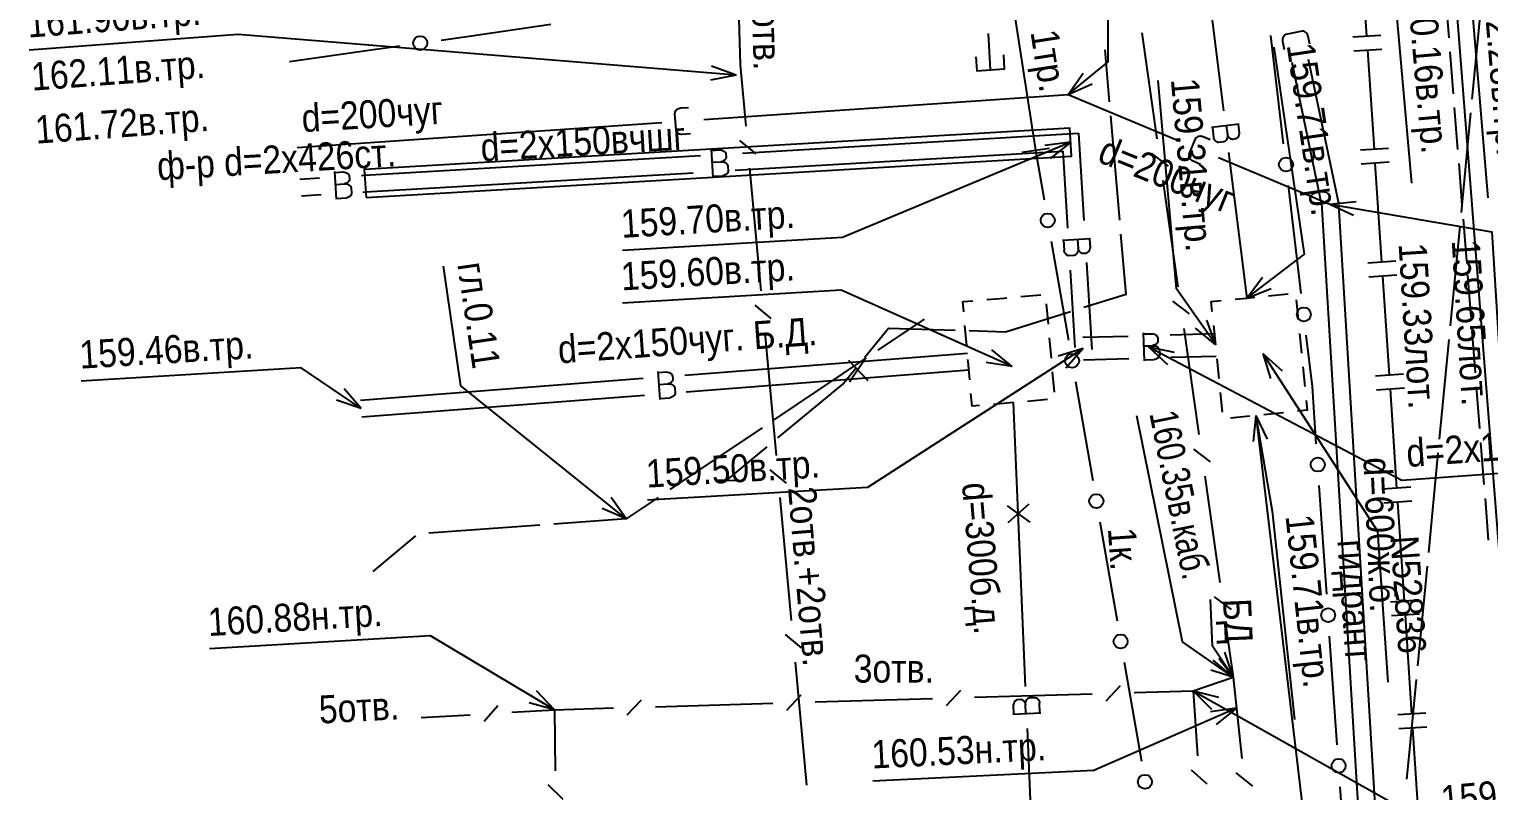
# Model space of a CAD drawing. Header units: metres. Extents: x -3947 to -3704, y 4976 to 6609.
# Drawn here: x -3883.6 to -3831.5, y 5656.3 to 5683.5 of the extents above; entities that cross this region are included whole.
import ezdxf
from ezdxf.enums import TextEntityAlignment as Align

# ---------------------------------------------------------------- set-up
doc = ezdxf.new("R2010")
doc.units = ezdxf.units.M
doc.header["$MEASUREMENT"] = 0
for name, color, linetype, lineweight in [('Водопровод', 7, 'Continuous', 25), ('Водосток', 7, 'Continuous', 25), ('Газопровод', 7, 'Continuous', 25), ('Кабели', 7, 'Continuous', 25), ('Кабель связи', 7, 'Continuous', 25), ('Кабель электрический', 7, 'Continuous', 25), ('Канализация самотёчная', 7, 'Continuous', 25), ('Подземные коммуникации', 7, 'Continuous', 25)]:
    doc.layers.add(name, color=color, linetype=linetype, lineweight=lineweight)
doc.styles.add('Style-RUSSIAN_1251', font='RUSSIAN_1251.shx')
doc.styles.add('Style-RUSSIAN_1251 I 0.00000', font='RUSSIAN_1251.shx')

msp = doc.modelspace()

# ---------------------------------------------------------------- linework, layer by layer
at = {"layer": 'Водопровод', "linetype": 'Continuous'}
for p, q in [((-3841.625, 5685.747), (-3840.978, 5680.544)), ((-3849.287, 5682.006), (-3849.363, 5683.301)), ((-3840.418, 5680.067), (-3841.407, 5679.944)), ((-3858.14, 5679.032), (-3846.149, 5679.737)), ((-3846.149, 5679.737), (-3845.959, 5676.623)), ((-3841.375, 5679.948), (-3841.33, 5679.589)), ((-3840.878, 5680.01), (-3840.838, 5679.691)), ((-3859.258, 5679.164), (-3859.199, 5678.168)), ((-3858.404, 5678.415), (-3846.711, 5679.103)), ((-3846.43, 5679.42), (-3847.357, 5679.303)), ((-3846.43, 5679.42), (-3847.164, 5678.842)), ((-3846.711, 5679.103), (-3846.544, 5676.344)), ((-3840.793, 5679.055), (-3840.146, 5673.852)), ((-3871.629, 5678.239), (-3859.638, 5678.944)), ((-3859.231, 5678.701), (-3858.91, 5678.719)), ((-3873.936, 5678.103), (-3873.238, 5678.144)), ((-3872.699, 5678.373), (-3872.641, 5677.378)), ((-3871.74, 5678.232), (-3871.629, 5678.239)), ((-3871.594, 5677.64), (-3859.901, 5678.327)), ((-3859.201, 5678.201), (-3858.84, 5678.222)), ((-3873.883, 5677.505), (-3873.184, 5677.546)), ((-3872.672, 5677.91), (-3872.351, 5677.929)), ((-3872.643, 5677.41), (-3872.281, 5677.431)), ((-3871.687, 5677.634), (-3871.594, 5677.64)), ((-3845.722, 5675.973), (-3846.718, 5675.913)), ((-3846.685, 5675.914), (-3846.663, 5675.553)), ((-3846.185, 5675.945), (-3846.166, 5675.624)), ((-3846.453, 5674.847), (-3846.285, 5672.088)), ((-3845.868, 5675.126), (-3845.679, 5672.012)), ((-3840.146, 5673.852), (-3839.58, 5674.595)), ((-3848.206, 5673.905), (-3847.49, 5673.968)), ((-3840.146, 5673.852), (-3839.278, 5674.196)), ((-3839.367, 5673.931), (-3838.666, 5674.002)), ((-3838.387, 5673.786), (-3838.316, 5673.085)), ((-3850.278, 5673.723), (-3849.92, 5673.755)), ((-3850.247, 5673.365), (-3850.278, 5673.723)), ((-3847.301, 5673.642), (-3847.239, 5672.925)), ((-3841.412, 5673.723), (-3841.062, 5673.759)), ((-3841.376, 5673.373), (-3841.412, 5673.723)), ((-3850.14, 5672.15), (-3850.203, 5672.867)), ((-3841.255, 5672.18), (-3841.976, 5672.774)), ((-3841.255, 5672.18), (-3841.566, 5673.061)), ((-3847.195, 5672.427), (-3847.132, 5671.71)), ((-3845.993, 5672.45), (-3844.379, 5672.494)), ((-3843.84, 5672.607), (-3843.813, 5671.609)), ((-3842.88, 5672.535), (-3841.266, 5672.58)), ((-3838.265, 5672.588), (-3838.194, 5671.888)), ((-3860.195, 5671.102), (-3850.114, 5671.884)), ((-3848.52, 5671.412), (-3849.24, 5672.007)), ((-3845.982, 5672.05), (-3846.874, 5671.773)), ((-3845.982, 5672.05), (-3846.604, 5671.353)), ((-3845.971, 5671.65), (-3844.357, 5671.695)), ((-3843.827, 5672.143), (-3843.506, 5672.151)), ((-3843.651, 5672.114), (-3842.971, 5671.473)), ((-3843.651, 5672.114), (-3842.738, 5671.916)), ((-3842.858, 5671.736), (-3841.244, 5671.78)), ((-3839.576, 5671.876), (-3839.299, 5670.984)), ((-3839.576, 5671.876), (-3838.878, 5671.254)), ((-3861.165, 5671.224), (-3861.088, 5670.23)), ((-3860.148, 5670.504), (-3850.067, 5671.286)), ((-3854.361, 5671.629), (-3853.675, 5670.901)), ((-3853.763, 5671.677), (-3854.323, 5670.848)), ((-3848.52, 5671.412), (-3849.444, 5671.55)), ((-3847.088, 5671.212), (-3847.025, 5670.495)), ((-3843.814, 5671.642), (-3843.452, 5671.652)), ((-3841.132, 5670.978), (-3841.204, 5671.678)), ((-3838.143, 5671.39), (-3838.072, 5670.69)), ((-3871.773, 5670.203), (-3861.691, 5670.986)), ((-3861.129, 5670.762), (-3860.809, 5670.786)), ((-3871.748, 5669.904), (-3872.634, 5670.2)), ((-3871.748, 5669.904), (-3872.354, 5670.614)), ((-3871.723, 5669.605), (-3861.643, 5670.387)), ((-3861.091, 5670.262), (-3860.729, 5670.29)), ((-3847.253, 5670.224), (-3847.969, 5670.161)), ((-3841.011, 5669.78), (-3841.082, 5670.481)), ((-3848.037, 5659.973), (-3848.477, 5670.117)), ((-3840.031, 5669.635), (-3840.731, 5669.564)), ((-3839.819, 5669.656), (-3839.914, 5668.727)), ((-3839.819, 5669.656), (-3839.421, 5668.811)), ((-3839.819, 5669.656), (-3836.076, 5638.144)), ((-3838.833, 5669.757), (-3839.534, 5669.685)), ((-3848.665, 5665.836), (-3847.914, 5666.497)), ((-3848.693, 5666.435), (-3847.884, 5665.848)), ((-3848.028, 5659.014), (-3848.042, 5659.335)), ((-3847.528, 5659.036), (-3847.544, 5659.398)), ((-3848.492, 5658.994), (-3847.495, 5659.037)), ((-3847.531, 5648.331), (-3847.971, 5658.475))]:
    msp.add_line(p, q, dxfattribs=at)
at = {"layer": 'Водопровод', "linetype": 'Continuous', "flags": 128}
for points in [[(-3837.601, 5686.075), (-3834.917, 5685.348), (-3834.263, 5677.951)], [(-3840.146, 5673.852), (-3838.081, 5675.416), (-3839.171, 5682.819)], [(-3849.819, 5682.472), (-3849.785, 5681.973), (-3848.788, 5682.04), (-3848.821, 5682.538)], [(-3841.255, 5672.18), (-3842.653, 5674.176), (-3843.305, 5681.623)], [(-3840.454, 5680.063), (-3840.415, 5679.746), (-3840.416, 5679.716), (-3840.429, 5679.664), (-3840.451, 5679.614), (-3840.463, 5679.594), (-3840.48, 5679.575), (-3840.502, 5679.557), (-3840.53, 5679.54), (-3840.544, 5679.535), (-3840.659, 5679.52), (-3840.682, 5679.523), (-3840.713, 5679.532), (-3840.736, 5679.545), (-3840.758, 5679.559), (-3840.782, 5679.584), (-3840.805, 5679.617), (-3840.822, 5679.647), (-3840.838, 5679.691), (-3840.837, 5679.652), (-3840.837, 5679.619), (-3840.846, 5679.569), (-3840.859, 5679.537), (-3840.874, 5679.507), (-3840.902, 5679.473), (-3840.934, 5679.448), (-3840.965, 5679.435), (-3841.154, 5679.412), (-3841.173, 5679.413), (-3841.2, 5679.421), (-3841.232, 5679.438), (-3841.264, 5679.466), (-3841.286, 5679.491), (-3841.312, 5679.535), (-3841.325, 5679.562), (-3841.33, 5679.589)], [(-3871.573, 5677.441), (-3846.401, 5678.921), (-3846.459, 5679.919), (-3871.65, 5678.438), (-3871.573, 5677.441)], [(-3846.43, 5679.42), (-3854.573, 5676.012), (-3862.425, 5675.55)], [(-3859.256, 5679.127), (-3858.937, 5679.146), (-3858.907, 5679.142), (-3858.856, 5679.127), (-3858.808, 5679.101), (-3858.788, 5679.088), (-3858.77, 5679.07), (-3858.754, 5679.047), (-3858.739, 5679.017), (-3858.734, 5679.003), (-3858.728, 5678.887), (-3858.732, 5678.865), (-3858.743, 5678.834), (-3858.757, 5678.813), (-3858.772, 5678.791), (-3858.799, 5678.769), (-3858.834, 5678.748), (-3858.864, 5678.733), (-3858.91, 5678.719), (-3858.871, 5678.718), (-3858.837, 5678.716), (-3858.788, 5678.704), (-3858.757, 5678.689), (-3858.728, 5678.672), (-3858.696, 5678.642), (-3858.674, 5678.608), (-3858.663, 5678.577), (-3858.651, 5678.387), (-3858.654, 5678.368), (-3858.664, 5678.341), (-3858.682, 5678.31), (-3858.713, 5678.28), (-3858.739, 5678.26), (-3858.785, 5678.237), (-3858.812, 5678.226), (-3858.84, 5678.222)], [(-3872.697, 5678.337), (-3872.379, 5678.356), (-3872.349, 5678.352), (-3872.297, 5678.336), (-3872.249, 5678.311), (-3872.23, 5678.297), (-3872.212, 5678.279), (-3872.195, 5678.256), (-3872.181, 5678.227), (-3872.176, 5678.212), (-3872.169, 5678.097), (-3872.173, 5678.074), (-3872.185, 5678.043), (-3872.198, 5678.022), (-3872.214, 5678.001), (-3872.241, 5677.978), (-3872.275, 5677.958), (-3872.306, 5677.943), (-3872.351, 5677.929), (-3872.313, 5677.927), (-3872.279, 5677.926), (-3872.229, 5677.914), (-3872.199, 5677.899), (-3872.17, 5677.882), (-3872.138, 5677.852), (-3872.115, 5677.818), (-3872.104, 5677.786), (-3872.093, 5677.596), (-3872.096, 5677.577), (-3872.105, 5677.551), (-3872.124, 5677.52), (-3872.154, 5677.49), (-3872.181, 5677.469), (-3872.226, 5677.446), (-3872.254, 5677.435), (-3872.281, 5677.431)], [(-3845.759, 5675.971), (-3845.739, 5675.653), (-3845.743, 5675.622), (-3845.759, 5675.571), (-3845.784, 5675.523), (-3845.798, 5675.503), (-3845.815, 5675.485), (-3845.839, 5675.469), (-3845.868, 5675.454), (-3845.882, 5675.449), (-3845.998, 5675.442), (-3846.021, 5675.447), (-3846.051, 5675.458), (-3846.073, 5675.471), (-3846.094, 5675.487), (-3846.116, 5675.514), (-3846.137, 5675.548), (-3846.152, 5675.579), (-3846.166, 5675.624), (-3846.167, 5675.585), (-3846.169, 5675.552), (-3846.181, 5675.502), (-3846.196, 5675.471), (-3846.213, 5675.442), (-3846.243, 5675.411), (-3846.277, 5675.388), (-3846.308, 5675.377), (-3846.498, 5675.365), (-3846.517, 5675.368), (-3846.544, 5675.377), (-3846.575, 5675.396), (-3846.605, 5675.426), (-3846.625, 5675.453), (-3846.648, 5675.498), (-3846.659, 5675.526), (-3846.663, 5675.553)], [(-3848.52, 5671.412), (-3854.625, 5674.134), (-3862.427, 5673.675)], [(-3849.421, 5673.798), (-3848.805, 5673.852), (-3848.705, 5673.861)], [(-3840.564, 5673.809), (-3840.146, 5673.852), (-3839.864, 5673.881)], [(-3841.254, 5672.176), (-3841.255, 5672.18), (-3841.325, 5672.876)], [(-3843.839, 5672.57), (-3843.52, 5672.579), (-3843.49, 5672.574), (-3843.44, 5672.557), (-3843.392, 5672.53), (-3843.373, 5672.515), (-3843.356, 5672.497), (-3843.34, 5672.473), (-3843.326, 5672.444), (-3843.322, 5672.429), (-3843.319, 5672.313), (-3843.324, 5672.291), (-3843.336, 5672.261), (-3843.351, 5672.24), (-3843.367, 5672.219), (-3843.394, 5672.197), (-3843.429, 5672.178), (-3843.46, 5672.164), (-3843.506, 5672.151), (-3843.468, 5672.149), (-3843.434, 5672.146), (-3843.385, 5672.132), (-3843.355, 5672.116), (-3843.326, 5672.098), (-3843.295, 5672.067), (-3843.274, 5672.033), (-3843.264, 5672.001), (-3843.258, 5671.811), (-3843.262, 5671.792), (-3843.272, 5671.766), (-3843.292, 5671.735), (-3843.323, 5671.706), (-3843.35, 5671.687), (-3843.396, 5671.665), (-3843.424, 5671.655), (-3843.452, 5671.652)], [(-3845.982, 5672.05), (-3853.687, 5667.091), (-3861.531, 5666.63)], [(-3843.651, 5672.114), (-3834.608, 5667.35), (-3826.159, 5667.959)], [(-3839.576, 5671.876), (-3835.485, 5665.521), (-3835.113, 5660.126)], [(-3871.748, 5669.904), (-3873.898, 5671.354), (-3881.749, 5670.879)], [(-3861.162, 5671.188), (-3860.845, 5671.213), (-3860.814, 5671.209), (-3860.763, 5671.195), (-3860.714, 5671.17), (-3860.694, 5671.157), (-3860.676, 5671.139), (-3860.659, 5671.116), (-3860.644, 5671.088), (-3860.639, 5671.073), (-3860.63, 5670.958), (-3860.634, 5670.935), (-3860.645, 5670.904), (-3860.658, 5670.882), (-3860.673, 5670.861), (-3860.699, 5670.838), (-3860.733, 5670.817), (-3860.764, 5670.801), (-3860.809, 5670.786), (-3860.77, 5670.786), (-3860.736, 5670.785), (-3860.687, 5670.773), (-3860.656, 5670.759), (-3860.626, 5670.743), (-3860.594, 5670.713), (-3860.571, 5670.679), (-3860.559, 5670.649), (-3860.545, 5670.459), (-3860.547, 5670.44), (-3860.556, 5670.413), (-3860.574, 5670.381), (-3860.604, 5670.351), (-3860.63, 5670.33), (-3860.675, 5670.306), (-3860.702, 5670.295), (-3860.729, 5670.29)], [(-3850.033, 5670.935), (-3850.09, 5671.585), (-3850.096, 5671.652)], [(-3849.682, 5670.011), (-3849.95, 5669.987), (-3849.99, 5670.437)], [(-3838.022, 5670.193), (-3837.986, 5669.843), (-3838.336, 5669.807)], [(-3848.468, 5670.118), (-3848.477, 5670.117), (-3849.184, 5670.055)], [(-3839.819, 5669.656), (-3839.236, 5666.24), (-3838.446, 5658.8)], [(-3848.455, 5658.996), (-3848.469, 5659.314), (-3848.465, 5659.344), (-3848.448, 5659.396), (-3848.422, 5659.443), (-3848.408, 5659.463), (-3848.39, 5659.48), (-3848.367, 5659.496), (-3848.338, 5659.511), (-3848.323, 5659.515), (-3848.207, 5659.52), (-3848.184, 5659.515), (-3848.154, 5659.504), (-3848.133, 5659.49), (-3848.112, 5659.474), (-3848.09, 5659.447), (-3848.07, 5659.412), (-3848.055, 5659.381), (-3848.042, 5659.335), (-3848.04, 5659.374), (-3848.038, 5659.408), (-3848.025, 5659.457), (-3848.009, 5659.488), (-3847.992, 5659.516), (-3847.962, 5659.548), (-3847.927, 5659.57), (-3847.896, 5659.58), (-3847.705, 5659.589), (-3847.687, 5659.586), (-3847.66, 5659.576), (-3847.629, 5659.556), (-3847.6, 5659.526), (-3847.58, 5659.499), (-3847.558, 5659.453), (-3847.547, 5659.425), (-3847.544, 5659.398)]]:
    msp.add_lwpolyline(points, dxfattribs=at)
at = {"layer": 'Водосток', "linetype": 'Continuous'}
for p, q in [((-3838.54, 5682.273), (-3837.477, 5677.183)), ((-3837.95, 5682.384), (-3836.876, 5677.239)), ((-3846.516, 5681.121), (-3845.979, 5681.885)), ((-3859.528, 5680.225), (-3846.516, 5681.121)), ((-3846.516, 5681.121), (-3845.662, 5681.499)), ((-3846.516, 5681.121), (-3842.538, 5679.456)), ((-3874.037, 5679.227), (-3861.025, 5680.122)), ((-3841.155, 5678.877), (-3837.177, 5677.211)), ((-3837.479, 5677.239), (-3836.144, 5655.169)), ((-3837.177, 5677.211), (-3836.247, 5677.306)), ((-3837.177, 5677.211), (-3836.332, 5676.813)), ((-3836.874, 5677.183), (-3835.543, 5655.169))]:
    msp.add_line(p, q, dxfattribs=at)
at = {"layer": 'Водосток', "linetype": 'Continuous', "flags": 128}
for points in [[(-3846.516, 5681.121), (-3845.087, 5682.295), (-3845.096, 5689.764)], [(-3837.898, 5682.923), (-3837.954, 5683.194), (-3837.964, 5683.232), (-3837.977, 5683.26), (-3837.997, 5683.298), (-3838.022, 5683.33), (-3838.048, 5683.353), (-3838.083, 5683.371), (-3838.118, 5683.385), (-3838.147, 5683.386), (-3838.174, 5683.385), (-3838.747, 5683.266), (-3838.771, 5683.256), (-3838.79, 5683.245), (-3838.812, 5683.226), (-3838.826, 5683.207), (-3838.844, 5683.18), (-3838.859, 5683.151), (-3838.866, 5683.116), (-3838.872, 5683.068), (-3838.869, 5683.031), (-3838.806, 5682.728)], [(-3860.069, 5680.651), (-3860.346, 5680.631), (-3860.385, 5680.626), (-3860.414, 5680.618), (-3860.455, 5680.603), (-3860.49, 5680.582), (-3860.516, 5680.56), (-3860.539, 5680.528), (-3860.558, 5680.495), (-3860.562, 5680.467), (-3860.565, 5680.439), (-3860.525, 5679.856), (-3860.519, 5679.831), (-3860.51, 5679.811), (-3860.495, 5679.786), (-3860.478, 5679.769), (-3860.453, 5679.748), (-3860.427, 5679.729), (-3860.394, 5679.718), (-3860.347, 5679.705), (-3860.31, 5679.703), (-3860.001, 5679.724)], [(-3841.448, 5679.499), (-3841.704, 5679.606), (-3841.74, 5679.619), (-3841.771, 5679.624), (-3841.813, 5679.63), (-3841.854, 5679.627), (-3841.887, 5679.619), (-3841.922, 5679.601), (-3841.954, 5679.579), (-3841.971, 5679.557), (-3841.986, 5679.533), (-3842.211, 5678.993), (-3842.217, 5678.968), (-3842.219, 5678.947), (-3842.216, 5678.918), (-3842.208, 5678.895), (-3842.196, 5678.865), (-3842.18, 5678.836), (-3842.156, 5678.811), (-3842.12, 5678.778), (-3842.088, 5678.76), (-3841.802, 5678.64)], [(-3837.177, 5677.211), (-3831.399, 5676.221), (-3830.939, 5668.758)]]:
    msp.add_lwpolyline(points, dxfattribs=at)
at = {"layer": 'Газопровод', "linetype": 'Continuous'}
for p, q in [((-3835.361, 5683.234), (-3836.359, 5683.168)), ((-3835.328, 5682.735), (-3836.326, 5682.669)), ((-3835.592, 5679.166), (-3835.827, 5682.702)), ((-3835.093, 5679.199), (-3836.091, 5679.133)), ((-3835.06, 5678.701), (-3836.058, 5678.634)), ((-3835.324, 5675.132), (-3835.559, 5678.667)), ((-3834.825, 5675.165), (-3835.823, 5675.099)), ((-3834.792, 5674.666), (-3835.789, 5674.6)), ((-3835.056, 5671.097), (-3835.291, 5674.633)), ((-3834.557, 5671.13), (-3835.554, 5671.064)), ((-3834.523, 5670.631), (-3835.521, 5670.565)), ((-3834.787, 5667.062), (-3835.022, 5670.598)), ((-3834.288, 5667.096), (-3835.286, 5667.029)), ((-3834.255, 5666.597), (-3835.253, 5666.53)), ((-3834.519, 5663.028), (-3834.754, 5666.564)), ((-3834.02, 5663.061), (-3835.018, 5662.995)), ((-3833.987, 5662.562), (-3834.985, 5662.496)), ((-3834.251, 5658.993), (-3834.486, 5662.529)), ((-3833.752, 5659.026), (-3834.75, 5658.96)), ((-3833.719, 5658.527), (-3834.717, 5658.461)), ((-3833.983, 5654.959), (-3834.218, 5658.494))]:
    msp.add_line(p, q, dxfattribs=at)
at = {"layer": 'Газопровод', "linetype": 'Continuous', "flags": 128}
for points in [[(-3835.86, 5683.201), (-3836.07, 5686.36), (-3836.1, 5686.736)], [(-3836.07, 5686.36), (-3832.194, 5685.274), (-3831.548, 5677.435)]]:
    msp.add_lwpolyline(points, dxfattribs=at)
at = {"layer": 'Кабели', "linetype": 'Continuous'}
for p, q in [((-3838.834, 5679.365), (-3839.293, 5683.229)), ((-3845.044, 5680.855), (-3845.204, 5682.715)), ((-3844.679, 5676.638), (-3845.001, 5680.357)), ((-3848.179, 5679.057), (-3847.191, 5679.209)), ((-3847.685, 5679.133), (-3847.379, 5677.366)), ((-3838.199, 5674.012), (-3838.658, 5677.876)), ((-3847.123, 5675.888), (-3846.511, 5672.353)), ((-3851.665, 5673.096), (-3853.313, 5671.99)), ((-3853.728, 5671.712), (-3857.024, 5669.5)), ((-3846.255, 5670.875), (-3845.643, 5667.34)), ((-3857.439, 5669.221), (-3860.735, 5667.01)), ((-3858.703, 5667.343), (-3857.266, 5668.535)), ((-3859.078, 5667.354), (-3858.329, 5667.333)), ((-3837.292, 5663.272), (-3837.56, 5667.154)), ((-3862.29, 5665.966), (-3862.834, 5666.725)), ((-3862.29, 5665.966), (-3863.148, 5666.336)), ((-3865.378, 5665.74), (-3869.337, 5665.449)), ((-3845.387, 5665.862), (-3844.775, 5662.327)), ((-3869.815, 5665.362), (-3871.336, 5664.087)), ((-3836.92, 5657.895), (-3837.188, 5661.776)), ((-3844.52, 5660.849), (-3843.908, 5657.314))]:
    msp.add_line(p, q, dxfattribs=at)
at = {"layer": 'Кабели', "linetype": 'Continuous', "flags": 128}
for points in [[(-3848.561, 5684.834), (-3847.685, 5679.133)], [(-3868.901, 5683.066), (-3867.892, 5683.208), (-3864.98, 5683.64)], [(-3874.311, 5682.304), (-3871.972, 5682.633), (-3870.386, 5682.856)], [(-3845.958, 5673.522), (-3844.451, 5673.993), (-3844.636, 5676.139)], [(-3862.29, 5665.966), (-3868.189, 5670.715), (-3868.817, 5674.989)], [(-3850.058, 5672.687), (-3848.759, 5672.647), (-3846.436, 5673.373)], [(-3853.792, 5671.724), (-3852.935, 5672.774), (-3850.557, 5672.702)], [(-3837.664, 5668.65), (-3837.805, 5670.694), (-3838.022, 5672.523)], [(-3856.882, 5668.854), (-3854.573, 5670.768), (-3854.108, 5671.337)], [(-3861.15, 5666.731), (-3862.29, 5665.966), (-3864.879, 5665.776)], [(-3836.548, 5652.517), (-3836.699, 5654.705), (-3836.816, 5656.398)]]:
    msp.add_lwpolyline(points, dxfattribs=at)
at = {"layer": 'Кабели', "linetype": 'Continuous'}
for centre in [(-3869.644, 5682.961), (-3838.746, 5678.621), (-3847.251, 5676.627), (-3838.111, 5673.268), (-3846.383, 5671.614), (-3837.612, 5667.902), (-3845.515, 5666.601), (-3837.24, 5662.524), (-3844.648, 5661.588), (-3836.868, 5657.147), (-3843.78, 5656.575)]:
    msp.add_circle(centre, 0.25, dxfattribs=at)
at = {"layer": 'Кабель связи', "linetype": 'Continuous'}
for p, q in [((-3858.31, 5685.193), (-3858.229, 5682.183)), ((-3843.892, 5683.329), (-3843.354, 5679.534)), ((-3858.367, 5681.815), (-3859.244, 5682.138)), ((-3858.229, 5682.183), (-3858.027, 5679.988)), ((-3858.367, 5681.815), (-3859.284, 5681.639)), ((-3858.247, 5679.481), (-3857.67, 5679.002)), ((-3843.549, 5679.017), (-3842.949, 5678.566)), ((-3857.89, 5678.495), (-3857.487, 5674.106)), ((-3843.144, 5678.049), (-3842.606, 5674.254)), ((-3857.706, 5673.598), (-3857.13, 5673.119)), ((-3842.801, 5673.737), (-3842.202, 5673.286)), ((-3842.396, 5672.769), (-3841.859, 5668.974)), ((-3857.349, 5672.612), (-3856.946, 5668.223)), ((-3842.053, 5668.457), (-3841.454, 5668.007)), ((-3857.165, 5667.715), (-3856.589, 5667.236)), ((-3841.648, 5667.489), (-3841.111, 5663.695)), ((-3856.808, 5666.729), (-3856.405, 5662.34)), ((-3841.305, 5663.177), (-3840.706, 5662.727)), ((-3856.624, 5661.833), (-3856.048, 5661.353)), ((-3840.901, 5662.209), (-3840.632, 5660.312)), ((-3856.268, 5660.846), (-3855.864, 5656.457)), ((-3840.632, 5660.312), (-3841.145, 5660.975)), ((-3842.063, 5659.823), (-3840.632, 5660.312)), ((-3840.632, 5660.312), (-3841.431, 5660.564)), ((-3840.632, 5660.312), (-3840.319, 5657.4)), ((-3864.85, 5659.149), (-3865.495, 5659.825)), ((-3850.865, 5659.298), (-3850.351, 5659.843)), ((-3849.858, 5659.592), (-3845.661, 5659.717)), ((-3845.168, 5659.466), (-3844.654, 5660.011)), ((-3844.162, 5659.761), (-3842.063, 5659.823)), ((-3842.063, 5659.823), (-3841.401, 5659.164)), ((-3842.063, 5659.823), (-3841.156, 5659.599)), ((-3842.063, 5659.823), (-3841.904, 5657.498)), ((-3867.367, 5658.734), (-3866.869, 5659.294)), ((-3864.85, 5659.149), (-3865.751, 5659.395)), ((-3864.85, 5659.149), (-3862.751, 5659.211)), ((-3862.259, 5658.961), (-3861.745, 5659.506)), ((-3861.252, 5659.255), (-3857.055, 5659.38)), ((-3856.562, 5659.129), (-3856.048, 5659.674)), ((-3855.555, 5659.424), (-3851.358, 5659.548)), ((-3840.513, 5659.207), (-3841.438, 5659.075)), ((-3840.513, 5659.207), (-3841.238, 5658.617)), ((-3869.614, 5658.865), (-3867.867, 5658.969)), ((-3866.369, 5659.058), (-3864.85, 5659.149)), ((-3864.85, 5659.149), (-3864.83, 5656.968)), ((-3842.135, 5656.996), (-3841.57, 5656.503)), ((-3840.531, 5656.889), (-3839.947, 5656.419)), ((-3865.09, 5656.48), (-3864.555, 5655.955))]:
    msp.add_line(p, q, dxfattribs=at)
at = {"layer": 'Кабель связи', "linetype": 'Continuous', "flags": 128}
for points in [[(-3858.367, 5681.815), (-3876.138, 5683.262), (-3883.599, 5682.704)], [(-3840.632, 5660.312), (-3842.444, 5661.575), (-3844.067, 5669.639)], [(-3864.85, 5659.149), (-3869.283, 5661.791), (-3877.169, 5661.328)], [(-3842.063, 5659.823), (-3833.344, 5654.913), (-3825.902, 5655.614)], [(-3840.513, 5659.207), (-3845.604, 5656.98), (-3853.495, 5656.598)]]:
    msp.add_lwpolyline(points, dxfattribs=at)
at = {"layer": 'Кабель электрический', "linetype": 'Continuous'}
for p, q in [((-3832.158, 5680.463), (-3832.498, 5676.912)), ((-3832.546, 5676.415), (-3832.886, 5672.864)), ((-3832.934, 5672.367), (-3833.274, 5668.817)), ((-3833.322, 5668.319), (-3833.662, 5664.769)), ((-3833.71, 5664.271), (-3834.05, 5660.721))]:
    msp.add_line(p, q, dxfattribs=at)
at = {"layer": 'Кабель электрический', "linetype": 'Continuous', "flags": 128}
for points in [[(-3831.767, 5684.51), (-3831.818, 5684.013), (-3832.111, 5680.96)], [(-3834.098, 5660.223), (-3834.359, 5657.493), (-3834.442, 5656.673)]]:
    msp.add_lwpolyline(points, dxfattribs=at)
at = {"layer": 'Канализация самотёчная', "linetype": 'Continuous'}
for p, q in [((-3832.924, 5683.146), (-3833.041, 5684.641)), ((-3832.767, 5681.152), (-3832.885, 5682.648)), ((-3832.611, 5679.158), (-3832.728, 5680.654)), ((-3832.454, 5677.165), (-3832.572, 5678.66)), ((-3832.297, 5675.171), (-3832.415, 5676.666)), ((-3832.141, 5673.177), (-3832.258, 5674.672)), ((-3831.984, 5671.183), (-3832.102, 5672.678)), ((-3831.828, 5669.189), (-3831.945, 5670.684)), ((-3831.671, 5667.195), (-3831.789, 5668.691)), ((-3831.515, 5665.201), (-3831.632, 5666.697))]:
    msp.add_line(p, q, dxfattribs=at)
at = {"layer": 'Канализация самотёчная', "linetype": 'Continuous', "flags": 128}
msp.add_lwpolyline([(-3837.665, 5748.229), (-3823.003, 5560.667)], dxfattribs=at)
at = {"layer": 'Подземные коммуникации', "linetype": 'Continuous'}
for q in [(-3841.341, 5660.92), (-3840.926, 5661.199)]:
    msp.add_line((-3840.632, 5660.312), q, dxfattribs=at)
at = {"layer": 'Подземные коммуникации', "linetype": 'Continuous', "flags": 128}
msp.add_lwpolyline([(-3840.632, 5660.312), (-3841.374, 5661.418), (-3841.444, 5663.081)], dxfattribs=at)

# ---------------------------------------------------------------- texts
at = {"layer": 'Водопровод', "linetype": 'Continuous', "style": 'Style-RUSSIAN_1251', "width": 0.899998}
for s, rotation, p in [('160.16в.тр.', 275.0531, (-3833.453, 5685.251)), ('159.71в.тр.', 278.3776, (-3837.736, 5683.03)), ('159.31в.тр.', 275.0052, (-3841.861, 5681.75)), ('159.70в.тр.', 3.3659, (-3862.51, 5676.998)), ('159.60в.тр.', 3.3659, (-3862.512, 5675.122)), ('159.46в.тр.', 3.4605, (-3881.836, 5672.326)), ('d=2х150чуг.', 4.1213, (-3834.487, 5668.813)), ('159.50в.тр.', 3.3659, (-3861.616, 5668.077)), ('159.71в.тр.', 276.0618, (-3837.771, 5666.17)), ('гидрант', 273.9447, (-3835.918, 5665.266)), ('N52836', 273.9447, (-3834.023, 5665.397))]:
    msp.add_text(s, height=1, rotation=rotation, dxfattribs=at).set_placement(p, align=Align.TOP_LEFT)
for s, rotation, p in [('d=2x150вчшг  ', 3.3655, (-3867.46, 5678.732)), ('ф-р d=2х426ст.', 3.3655, (-3879.006, 5678.06)), ('d=2х150чуг. Б.Д.', 4.1213, (-3864.694, 5671.514)), ('d=300б.д.', 274.7231, (-3850.311, 5667.228))]:
    msp.add_text(s, height=1, rotation=rotation, dxfattribs=at).set_placement(p)
at = {"layer": 'Водосток', "linetype": 'Continuous'}
for s, rotation, style, width, p in [('d=200чуг', 3.498, 'Style-RUSSIAN_1251 I 0.00000', 0.9, (-3873.845, 5679.774)), ('d=200чуг', 337.965, 'Style-RUSSIAN_1251 I 0.00000', 0.9, (-3845.522, 5678.742)), ('d=600ж.б.', 272.5389, 'Style-RUSSIAN_1251', 0.899998, (-3835.986, 5668.145))]:
    msp.add_text(s, height=1, rotation=rotation, dxfattribs=dict(at, style=style, width=width)).set_placement(p)
at = {"layer": 'Водосток', "linetype": 'Continuous', "style": 'Style-RUSSIAN_1251', "width": 0.899998}
for s, p in [('159.33лот.', (-3833.731, 5675.852)), ('159.65лот.', (-3831.835, 5675.968))]:
    msp.add_text(s, height=1, rotation=273.527, dxfattribs=at).set_placement(p, align=Align.TOP_LEFT)
at = {"layer": 'Газопровод', "linetype": 'Continuous', "style": 'Style-RUSSIAN_1251', "width": 0.899998}
msp.add_text('162.28в.тр.', height=1, rotation=274.7152, dxfattribs=at).set_placement((-3830.731, 5685.169), align=Align.TOP_LEFT)
at = {"layer": 'Кабели', "linetype": 'Continuous', "style": 'Style-RUSSIAN_1251', "width": 0.899998}
for s, rotation, p in [('1тр.', 278.7406, (-3847.868, 5683.355)), ('1к.', 273.9371, (-3845.104, 5665.62))]:
    msp.add_text(s, height=1, rotation=rotation, dxfattribs=at).set_placement(p)
at = {"layer": 'Кабели', "linetype": 'Continuous', "style": 'Style-RUSSIAN_1251', "width": 0.9}
msp.add_text('гл.0.11', height=1, rotation=278.3554, dxfattribs=at).set_placement((-3867.333, 5675.207), align=Align.TOP_LEFT)
at = {"layer": 'Кабель связи', "linetype": 'Continuous', "style": 'Style-RUSSIAN_1251'}
for s, rotation, width, p in [('2отв.+2отв.', 271.5465, 0.9, (-3857.919, 5688.405)), ('2отв.+2отв.', 274.8357, 0.9, (-3856.519, 5667.073)), ('5отв.', 3.122, 0.899998, (-3873.236, 5658.651))]:
    msp.add_text(s, height=1, rotation=rotation, dxfattribs=dict(at, width=width)).set_placement(p)
for s, rotation, width, p in [('161.90в.тр.', 4.275, 0.9, (-3883.708, 5684.15)), ('162.11в.тр.', 4.275, 0.9, (-3883.566, 5682.255)), ('161.72в.тр.', 4.275, 0.9, (-3883.424, 5680.361)), ('160.35в.каб.', 281.3783, 0.8, (-3842.645, 5669.925)), ('160.88н.тр.', 3.3659, 0.899998, (-3877.254, 5662.775)), ('160.53н.тр.', 2.772, 0.899998, (-3853.565, 5658.046)), ('159.81в.тр.', 5.3819, 0.899998, (-3833.261, 5656.427))]:
    msp.add_text(s, height=1, rotation=rotation, dxfattribs=dict(at, width=width)).set_placement(p, align=Align.TOP_LEFT)
at = {"layer": 'Кабель связи', "linetype": 'Continuous', "style": 'Style-RUSSIAN_1251', "width": 0.899998}
msp.add_text('3отв.', height=1, dxfattribs=at).set_placement((-3854.173, 5660.117))
at = {"layer": 'Подземные коммуникации', "linetype": 'Continuous', "style": 'Style-RUSSIAN_1251', "width": 0.899998}
msp.add_text('БД', height=1, rotation=272.4187, dxfattribs=at).set_placement((-3839.996, 5663.143), align=Align.TOP_LEFT)

doc.saveas('drawing.dxf')
